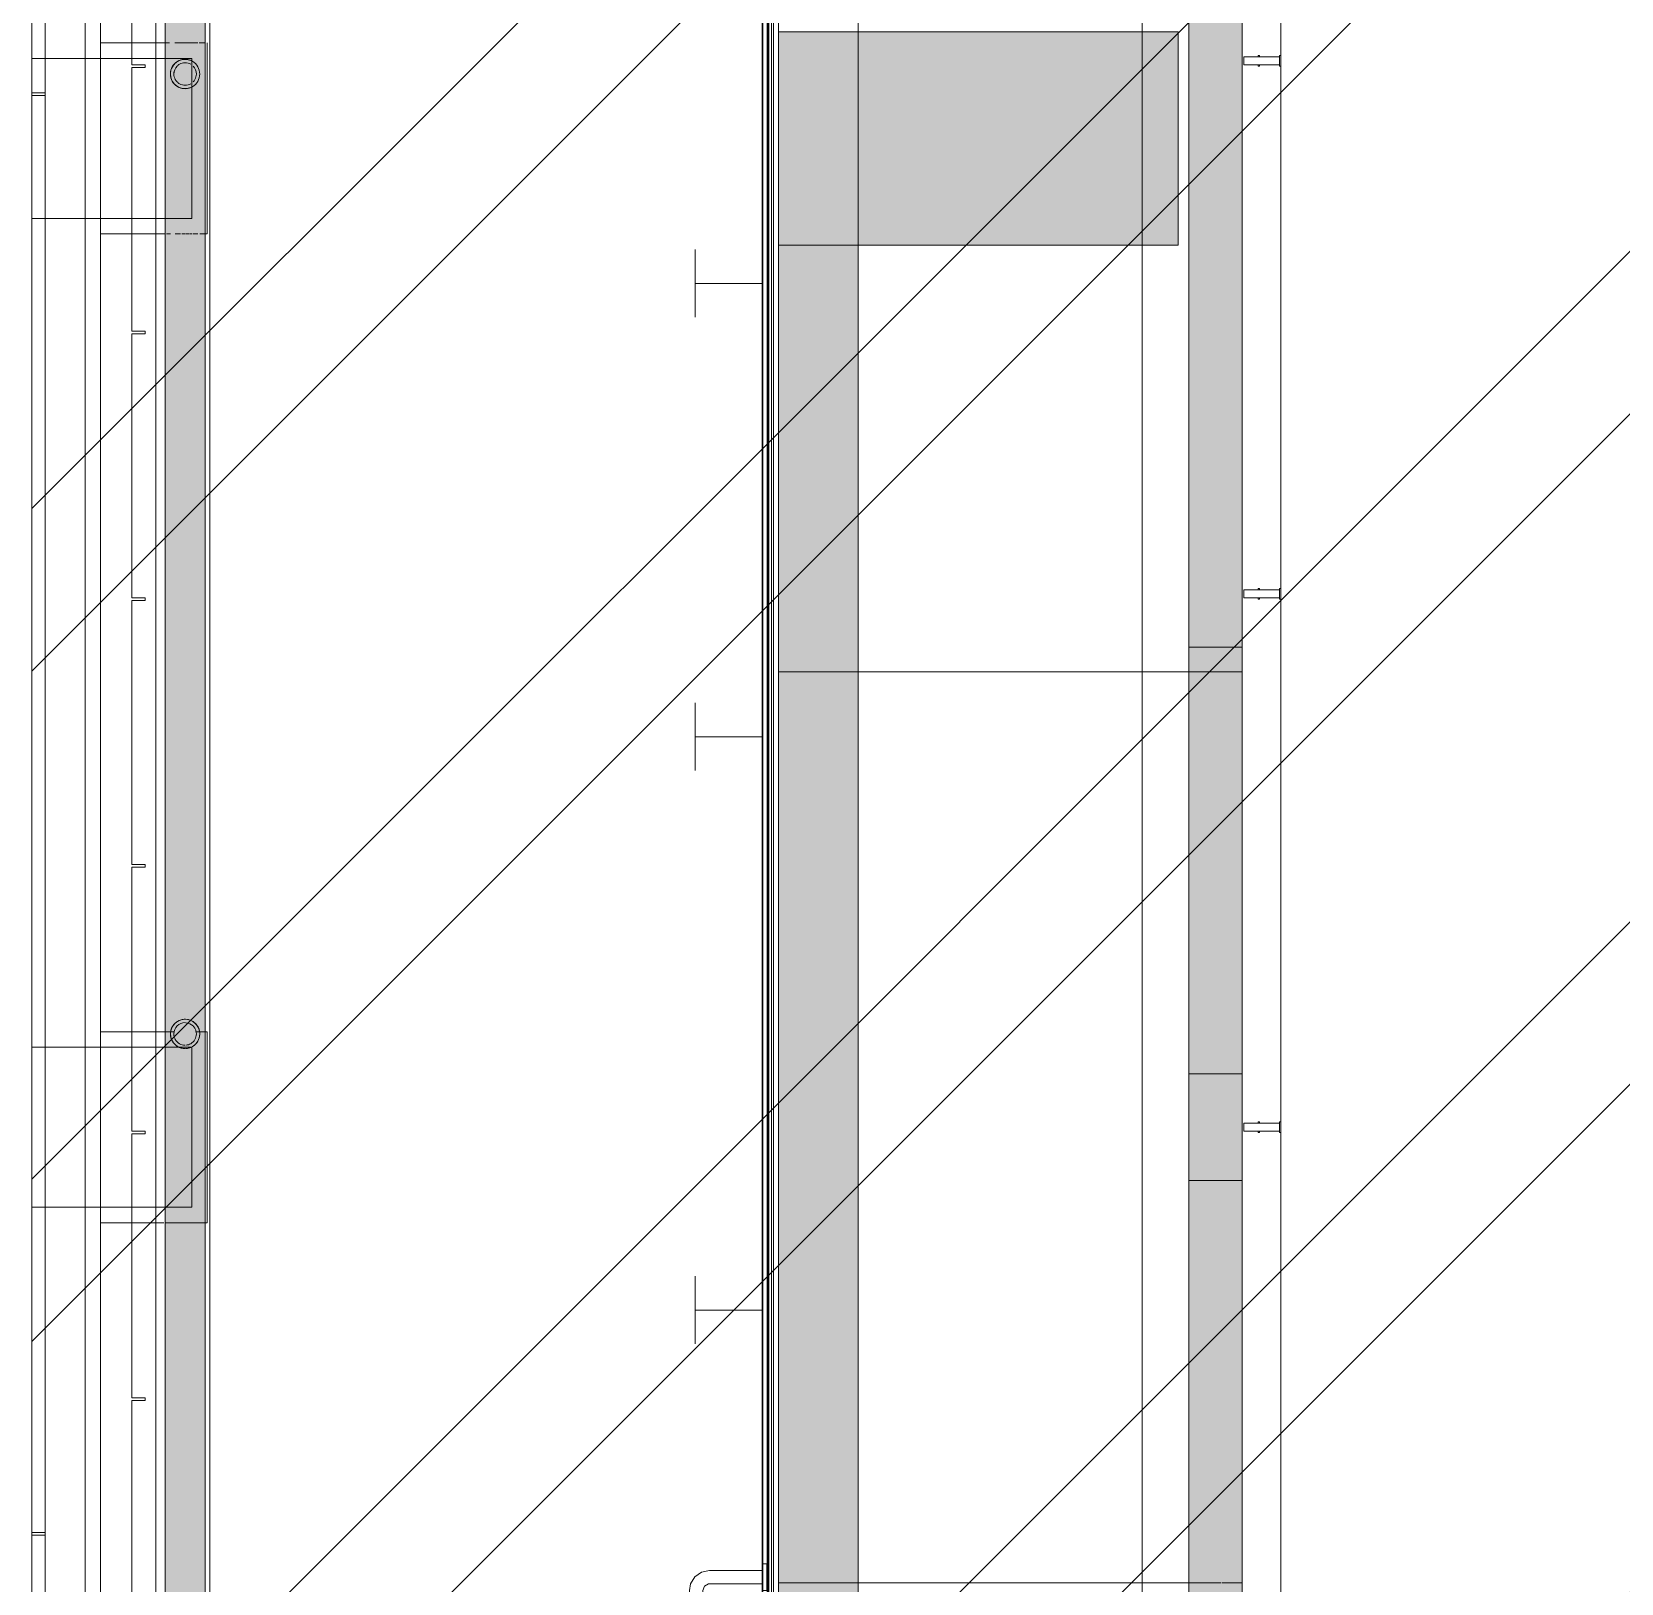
# Model space of a CAD drawing. Header units: millimetres. Extents: x -57519 to 497916, y -349472 to 446842.
# Drawn here: x 285903 to 291864, y 18023 to 23841 of the extents above; entities that cross this region are included whole.
import ezdxf

# ---------------------------------------------------------------- set-up
doc = ezdxf.new("R2010")
doc.units = ezdxf.units.MM
for name, color, linetype, lineweight in [('A-CLNG', 13, 'Continuous', 5), ('A-DETL-GENF', 92, 'Continuous', 5), ('A-DETL-THIN', 151, 'Continuous', 9), ('A-FLOR', 192, 'Continuous', 5), ('A-GENM', 13, 'Continuous', 5), ('A-WALL', 113, 'Continuous', 20), ('A-WALL-PATT', 111, 'Continuous', 20), ('E-LITE-EQPM', 33, 'Continuous', 5), ('Q-CASE', 31, 'Continuous', 5), ('Q-SPCQ', 91, 'Continuous', 5), ('S-COLS', 52, 'Continuous', 20), ('S-COLS-SYMB', 171, 'Continuous', 50)]:
    doc.layers.add(name, color=color, linetype=linetype, lineweight=lineweight)

# ---------------------------------------------------------------- blocks, each defined once
blk = doc.blocks.new('Lighting_Fixtures_Downlight_Recessed_Can _Working_ - 110mm_Diameter-60_Watt_Incandescent _Male Toilet_-V67-SITE COVERAGE')
at = {"layer": 'E-LITE-EQPM'}
for radius, start, end in [(55, 62.72727, 180), (55, 180, 297.27273), (42.3, 135, 180), (42.3, 180, 195), (42.3, 120, 135), (42.3, 90, 119.56125), (42.3, 60, 90), (55, 0, 60), (55, 300, 0), (42.3, 360, 45), (42.3, 345, 360), (42.3, 195, 225), (42.3, 225, 240), (42.3, 241.16213, 300), (42.3, 315, 345)]:
    blk.add_arc((0, 0), radius, start, end, dxfattribs=at)
blk = doc.blocks.new('Lighting_Fixtures_Downlight_Recessed_Can _Working_ - 110mm_Diameter-60_Watt_Incandescent _Male Toilet_-V68-SITE COVERAGE')
at = {"layer": 'E-LITE-EQPM'}
for radius, start, end in [(55, 0, 180), (55, 180, 0), (42.3, 90, 180), (42.3, 180, 210), (42.3, 45, 85.69668), (42.3, 300, 360), (42.3, 30, 45), (42.3, 15, 30), (42.3, 360, 15), (42.3, 210, 240), (42.3, 240, 270), (42.3, 275.06869, 300)]:
    blk.add_arc((0, 0), radius, start, end, dxfattribs=at)
blk = doc.blocks.new('DLN_Wall _ Corner Protection - DLN_Wall _ Corner Protection-12807318-SITE COVERAGE')
at = {"layer": 'A-GENM'}
blk.add_line((-46, 0), (-46, -18777), dxfattribs=at)
blk = doc.blocks.new('BIT_Steel Rod Fixing Details - 145mm-15938180-SITE COVERAGE')
at = {"layer": 'Q-SPCQ'}
for p, q in [((-21, 0), (-17, 0)), ((6.5, 0), (-21, 0)), ((-17, 0), (-6.5, 0)), ((-15, -6), (-15, -140)), ((-14, -6), (-15, -6)), ((-6.5, 0), (6.5, 0)), ((6.5, 0), (17, 0)), ((21, 0), (6.5, 0)), ((15, -140), (15, -6)), ((17, 0), (21, 0)), ((-20, -140), (-20, -145)), ((-20, -140), (-14.1, -140)), ((-14.1, -140), (-20, -140)), ((-20, -145), (20, -145)), ((20, -145), (-20, -145)), ((-6, -145), (6, -145)), ((6, -145), (-6, -145)), ((14.1, -140), (20, -140)), ((20, -140), (14.1, -140)), ((20, -145), (20, -140))]:
    blk.add_line(p, q, dxfattribs=at)
blk = doc.blocks.new('BIT_Steel Rod Fixing Details - 145mm-V397-SITE COVERAGE')
at = {"layer": 'Q-SPCQ'}
for p, q in [((-21, 0), (21, 0)), ((-6.5, 0), (-21, 0)), ((-15, -6), (-15, -140)), ((-14, -6), (-15, -6)), ((17, 0), (-6.5, 0)), ((15, -140), (15, -6)), ((21, 0), (17, 0)), ((-20, -140), (-20, -145)), ((-20, -140), (-14.1, -140)), ((-14.1, -140), (-20, -140)), ((-20, -145), (20, -145)), ((20, -145), (-20, -145)), ((-6, -145), (6, -145)), ((6, -145), (-6, -145)), ((14.1, -140), (20, -140)), ((20, -140), (14.1, -140)), ((20, -145), (20, -140))]:
    blk.add_line(p, q, dxfattribs=at)
blk = doc.blocks.new('BIT_Steel Rod Fixing Details - 145mm-V398-SITE COVERAGE')
at = {"layer": 'Q-SPCQ'}
for p, q in [((-21, 0), (-17, 0)), ((21, 0), (-21, 0)), ((-17, 0), (21, 0)), ((-15, -6), (-15, -140)), ((-14, -6), (-15, -6)), ((15, -140), (15, -6)), ((-20, -140), (-20, -145)), ((-20, -140), (-14.1, -140)), ((-14.1, -140), (-20, -140)), ((-20, -145), (20, -145)), ((20, -145), (-20, -145)), ((-6, -145), (6, -145)), ((6, -145), (-6, -145)), ((14.1, -140), (20, -140)), ((20, -140), (14.1, -140)), ((20, -145), (20, -140))]:
    blk.add_line(p, q, dxfattribs=at)
blk = doc.blocks.new('BIT_Steel Rod Fixing Details - 145mm-V404-SITE COVERAGE')
at = {"layer": 'Q-SPCQ'}
for p, q in [((-21, 0), (-17, 0)), ((-17, 0), (-21, 0)), ((-17, 0), (-6.5, 0)), ((-6.5, 0), (-17, 0)), ((-15, -6), (-15, -140)), ((-14, -6), (-15, -6)), ((-6.5, 0), (6.5, 0)), ((6.5, 0), (-6.5, 0)), ((6.5, 0), (17, 0)), ((17, 0), (6.5, 0)), ((15, -140), (15, -6)), ((17, 0), (21, 0)), ((21, 0), (17, 0)), ((-20, -140), (-20, -145)), ((-20, -140), (-14.1, -140)), ((-14.1, -140), (-20, -140)), ((-20, -145), (20, -145)), ((20, -145), (-20, -145)), ((-6, -145), (6, -145)), ((6, -145), (-6, -145)), ((14.1, -140), (20, -140)), ((20, -140), (14.1, -140)), ((20, -145), (20, -140))]:
    blk.add_line(p, q, dxfattribs=at)
blk = doc.blocks.new('BIT_Steel Rod Fixing Details - 145mm-V399-SITE COVERAGE')
at = {"layer": 'Q-SPCQ'}
for p, q in [((-21, 0), (21, 0)), ((17, 0), (-21, 0)), ((-15, -6), (-15, -140)), ((-14, -6), (-15, -6)), ((15, -140), (15, -6)), ((21, 0), (17, 0)), ((-20, -140), (-20, -145)), ((-20, -140), (-14.1, -140)), ((-14.1, -140), (-20, -140)), ((-20, -145), (20, -145)), ((20, -145), (-20, -145)), ((-6, -145), (6, -145)), ((6, -145), (-6, -145)), ((14.1, -140), (20, -140)), ((20, -140), (14.1, -140)), ((20, -145), (20, -140))]:
    blk.add_line(p, q, dxfattribs=at)
blk = doc.blocks.new('BIT_Steel Rod Fixing Details - 145mm-V400-SITE COVERAGE')
at = {"layer": 'Q-SPCQ'}
for p, q in [((-21, 0), (21, 0)), ((21, 0), (-21, 0)), ((-15, -6), (-15, -140)), ((-14, -6), (-15, -6)), ((15, -140), (15, -6)), ((-20, -140), (-20, -145)), ((-20, -140), (-14.1, -140)), ((-14.1, -140), (-20, -140)), ((-20, -145), (20, -145)), ((20, -145), (-20, -145)), ((-6, -145), (6, -145)), ((6, -145), (-6, -145)), ((14.1, -140), (20, -140)), ((20, -140), (14.1, -140)), ((20, -145), (20, -140))]:
    blk.add_line(p, q, dxfattribs=at)
blk = doc.blocks.new('BIT_Steel Rod Fixing Details - 65mm-15916483-SITE COVERAGE')
at = {"layer": 'Q-SPCQ'}
for p, q in [((-21, 0), (6.5, 0)), ((21, 0), (-21, 0)), ((-15, -6), (-15, -60)), ((-14, -6), (-15, -6)), ((6.5, 0), (21, 0)), ((15, -60), (15, -6)), ((-20, -60), (-20, -65)), ((-20, -60), (-14.1, -60)), ((-14.1, -60), (-20, -60)), ((-20, -65), (-14.1, -65)), ((-14.1, -65), (-20, -65)), ((14.1, -60), (20, -60)), ((20, -60), (14.1, -60)), ((14.1, -65), (20, -65)), ((20, -65), (14.1, -65)), ((20, -65), (20, -60))]:
    blk.add_line(p, q, dxfattribs=at)
blk = doc.blocks.new('BIT_Steel Rod Fixing Details - 65mm-V407-SITE COVERAGE')
at = {"layer": 'Q-SPCQ'}
for p, q in [((-21, 0), (21, 0)), ((21, 0), (-21, 0)), ((-15, -6), (-15, -60)), ((-14, -6), (-15, -6)), ((15, -60), (15, -6)), ((-20, -60), (-20, -65)), ((-20, -60), (-14.1, -60)), ((-14.1, -60), (-20, -60)), ((-20, -65), (-14.1, -65)), ((-14.1, -65), (-20, -65)), ((14.1, -60), (20, -60)), ((20, -60), (14.1, -60)), ((14.1, -65), (20, -65)), ((20, -65), (14.1, -65)), ((20, -65), (20, -60))]:
    blk.add_line(p, q, dxfattribs=at)
blk = doc.blocks.new('BIT_Steel Rod Fixing Details - 145mm-V413-SITE COVERAGE')
at = {"layer": 'Q-SPCQ'}
for p, q in [((-21, 0), (-17, 0)), ((-6.5, 0), (-21, 0)), ((-17, 0), (6.5, 0)), ((-15, -6), (-15, -140)), ((-14, -6), (-15, -6)), ((21, 0), (-6.5, 0)), ((6.5, 0), (21, 0)), ((15, -140), (15, -6)), ((-20, -140), (-20, -145)), ((-20, -140), (-14.1, -140)), ((-14.1, -140), (-20, -140)), ((-20, -145), (20, -145)), ((20, -145), (-20, -145)), ((-6, -145), (6, -145)), ((6, -145), (-6, -145)), ((14.1, -140), (20, -140)), ((20, -140), (14.1, -140)), ((20, -145), (20, -140))]:
    blk.add_line(p, q, dxfattribs=at)
blk = doc.blocks.new('BIT_Steel Rod Fixing Details - 145mm-V414-SITE COVERAGE')
at = {"layer": 'Q-SPCQ'}
for p, q in [((-21, 0), (-17, 0)), ((-17, 0), (-21, 0)), ((-17, 0), (-6.5, 0)), ((21, 0), (-17, 0)), ((-15, -6), (-15, -140)), ((-14, -6), (-15, -6)), ((-6.5, 0), (21, 0)), ((15, -140), (15, -6)), ((-20, -140), (-20, -145)), ((-20, -140), (-14.1, -140)), ((-14.1, -140), (-20, -140)), ((-20, -145), (20, -145)), ((20, -145), (-20, -145)), ((-6, -145), (6, -145)), ((6, -145), (-6, -145)), ((14.1, -140), (20, -140)), ((20, -140), (14.1, -140)), ((20, -145), (20, -140))]:
    blk.add_line(p, q, dxfattribs=at)
blk = doc.blocks.new('BIT_Steel Rod Fixing Details - 145mm-V418-SITE COVERAGE')
at = {"layer": 'Q-SPCQ'}
for p, q in [((-21, 0), (-6.5, 0)), ((-6.5, 0), (-21, 0)), ((-15, -6), (-15, -140)), ((-14, -6), (-15, -6)), ((-6.5, 0), (6.5, 0)), ((6.5, 0), (-6.5, 0)), ((6.5, 0), (17, 0)), ((17, 0), (6.5, 0)), ((15, -140), (15, -6)), ((17, 0), (21, 0)), ((21, 0), (17, 0)), ((-20, -140), (-20, -145)), ((-20, -140), (-14.1, -140)), ((-14.1, -140), (-20, -140)), ((-20, -145), (20, -145)), ((20, -145), (-20, -145)), ((-6, -145), (6, -145)), ((6, -145), (-6, -145)), ((14.1, -140), (20, -140)), ((20, -140), (14.1, -140)), ((20, -145), (20, -140))]:
    blk.add_line(p, q, dxfattribs=at)
blk = doc.blocks.new('BIT_Steel Rod Fixing Details - 145mm-V419-SITE COVERAGE')
at = {"layer": 'Q-SPCQ'}
for p, q in [((-21, 0), (-17, 0)), ((21, 0), (-21, 0)), ((-17, 0), (-6.5, 0)), ((-15, -6), (-15, -140)), ((-14, -6), (-15, -6)), ((-6.5, 0), (21, 0)), ((15, -140), (15, -6)), ((-20, -140), (-20, -145)), ((-20, -140), (-14.1, -140)), ((-14.1, -140), (-20, -140)), ((-20, -145), (20, -145)), ((20, -145), (-20, -145)), ((-6, -145), (6, -145)), ((6, -145), (-6, -145)), ((14.1, -140), (20, -140)), ((20, -140), (14.1, -140)), ((20, -145), (20, -140))]:
    blk.add_line(p, q, dxfattribs=at)
blk = doc.blocks.new('BIT_Steel Rod Fixing Details - 145mm-V420-SITE COVERAGE')
at = {"layer": 'Q-SPCQ'}
for p, q in [((-21, 0), (-6.5, 0)), ((-17, 0), (-21, 0)), ((6.5, 0), (-17, 0)), ((-15, -6), (-15, -140)), ((-14, -6), (-15, -6)), ((-6.5, 0), (21, 0)), ((21, 0), (6.5, 0)), ((15, -140), (15, -6)), ((-20, -140), (-20, -145)), ((-20, -140), (-14.1, -140)), ((-14.1, -140), (-20, -140)), ((-20, -145), (20, -145)), ((20, -145), (-20, -145)), ((-6, -145), (6, -145)), ((6, -145), (-6, -145)), ((14.1, -140), (20, -140)), ((20, -140), (14.1, -140)), ((20, -145), (20, -140))]:
    blk.add_line(p, q, dxfattribs=at)
blk = doc.blocks.new('BIT_Steel Rod Fixing Details - 145mm-V421-SITE COVERAGE')
at = {"layer": 'Q-SPCQ'}
for p, q in [((-21, 0), (-17, 0)), ((6.5, 0), (-21, 0)), ((-17, 0), (21, 0)), ((-15, -6), (-15, -140)), ((-14, -6), (-15, -6)), ((21, 0), (6.5, 0)), ((15, -140), (15, -6)), ((-20, -140), (-20, -145)), ((-20, -140), (-14.1, -140)), ((-14.1, -140), (-20, -140)), ((-20, -145), (20, -145)), ((20, -145), (-20, -145)), ((-6, -145), (6, -145)), ((6, -145), (-6, -145)), ((14.1, -140), (20, -140)), ((20, -140), (14.1, -140)), ((20, -145), (20, -140))]:
    blk.add_line(p, q, dxfattribs=at)
blk = doc.blocks.new('BIT_Steel Rod Fixing Details - 145mm-V426-SITE COVERAGE')
at = {"layer": 'Q-SPCQ'}
for p, q in [((-21, 0), (-6.5, 0)), ((-6.5, 0), (-21, 0)), ((-15, -6), (-15, -140)), ((-14, -6), (-15, -6)), ((-6.5, 0), (17, 0)), ((6.5, 0), (-6.5, 0)), ((21, 0), (6.5, 0)), ((15, -140), (15, -6)), ((17, 0), (21, 0)), ((-20, -140), (-20, -145)), ((-20, -140), (-14.1, -140)), ((-14.1, -140), (-20, -140)), ((-20, -145), (20, -145)), ((20, -145), (-20, -145)), ((-6, -145), (6, -145)), ((6, -145), (-6, -145)), ((14.1, -140), (20, -140)), ((20, -140), (14.1, -140)), ((20, -145), (20, -140))]:
    blk.add_line(p, q, dxfattribs=at)
blk = doc.blocks.new('BIT_Steel Rod Fixing Details - 145mm-V427-SITE COVERAGE')
at = {"layer": 'Q-SPCQ'}
for p, q in [((-21, 0), (-17, 0)), ((-17, 0), (-21, 0)), ((-17, 0), (-6.5, 0)), ((21, 0), (-17, 0)), ((-15, -6), (-15, -140)), ((-14, -6), (-15, -6)), ((-6.5, 0), (17, 0)), ((15, -140), (15, -6)), ((17, 0), (21, 0)), ((-20, -140), (-20, -145)), ((-20, -140), (-14.1, -140)), ((-14.1, -140), (-20, -140)), ((-20, -145), (20, -145)), ((20, -145), (-20, -145)), ((-6, -145), (6, -145)), ((6, -145), (-6, -145)), ((14.1, -140), (20, -140)), ((20, -140), (14.1, -140)), ((20, -145), (20, -140))]:
    blk.add_line(p, q, dxfattribs=at)
blk = doc.blocks.new('BIT_Steel Rod Fixing Details - 145mm-V428-SITE COVERAGE')
at = {"layer": 'Q-SPCQ'}
for p, q in [((-21, 0), (-17, 0)), ((21, 0), (-21, 0)), ((-17, 0), (6.5, 0)), ((-15, -6), (-15, -140)), ((-14, -6), (-15, -6)), ((6.5, 0), (21, 0)), ((15, -140), (15, -6)), ((-20, -140), (-20, -145)), ((-20, -140), (-14.1, -140)), ((-14.1, -140), (-20, -140)), ((-20, -145), (20, -145)), ((20, -145), (-20, -145)), ((-6, -145), (6, -145)), ((6, -145), (-6, -145)), ((14.1, -140), (20, -140)), ((20, -140), (14.1, -140)), ((20, -145), (20, -140))]:
    blk.add_line(p, q, dxfattribs=at)
blk = doc.blocks.new('BIT_Steel Rod Fixing Details - 145mm-V431-SITE COVERAGE')
at = {"layer": 'Q-SPCQ'}
for p, q in [((-21, 0), (21, 0)), ((21, 0), (-21, 0)), ((-15, -6), (-15, -140)), ((-14, -6), (-15, -6)), ((15, -6), (-15, -6)), ((15, -140), (15, -6)), ((-20, -140), (-20, -145)), ((-20, -140), (-14.1, -140)), ((20, -140), (-20, -140)), ((-20, -145), (20, -145)), ((20, -145), (-20, -145)), ((-15, -140), (15, -140)), ((-6, -145), (6, -145)), ((6, -145), (-6, -145)), ((14.1, -140), (20, -140)), ((20, -145), (20, -140))]:
    blk.add_line(p, q, dxfattribs=at)
at = {"layer": 'Q-SPCQ', "flags": 128}
blk.add_lwpolyline([(-15, -6), (-9.1, -6), (4.1, -6), (14, -6), (15, -6)], dxfattribs=at)
blk = doc.blocks.new('Lighting_Fixtures_Downlight_Recessed_Can _Working_ - 110mm_Diameter-60_Watt_Incandescent _Male Toilet_-V434-SITE COVERAGE')
at = {"layer": 'E-LITE-EQPM'}
for radius, start, end in [(55, 62.72727, 180), (55, 180, 297.27273), (42.3, 165, 180), (42.3, 165, 180), (42.3, 180, 210), (42.3, 180, 210), (55, 0, 60), (55, 300, 0)]:
    blk.add_arc((0, 0), radius, start, end, dxfattribs=at)
blk = doc.blocks.new('Lighting_Fixtures_Downlight_Recessed_Can _Working_ - 110mm_Diameter-60_Watt_Incandescent _Male Toilet_-V435-SITE COVERAGE')
at = {"layer": 'E-LITE-EQPM'}
for start, end in [(0, 180), (180, 0)]:
    blk.add_arc((0, 0), 55, start, end, dxfattribs=at)
blk = doc.blocks.new('DLN_Wall _ Corner Protection - DLN_Wall _ Corner Protection-16958822-SITE COVERAGE')
at = {"layer": 'A-GENM'}
for p, q in [((-46, 0), (-46, -12307.2)), ((-43, -12281.3), (-43, 0)), ((-27, 0), (-27, -21019)), ((-25, -21019), (-25, 0)), ((-21.1, 0), (-21.1, -21019)), ((-10.4, 0), (-10.4, -21019)), ((-46, -12318.8), (-46, -12324.8)), ((-46, -12324.9), (-46, -12331.2)), ((-46, -12331.3), (-46, -12337.7)), ((-46, -12337.8), (-46, -12343.7)), ((-43, -12307.2), (-43, -12281.3)), ((-43, -12343.8), (-43, -12318.8))]:
    blk.add_line(p, q, dxfattribs=at)
blk = doc.blocks.new('DLN_I-Shape - 254x254 _WD_-17669536-SITE COVERAGE')
at = {"layer": 'S-COLS-SYMB', "color": 53, "lineweight": 20}
for p, q in [((-127, 127), (127, 127)), ((0, 127), (0, -127)), ((-127, -127), (127, -127))]:
    blk.add_line(p, q, dxfattribs=at)
blk = doc.blocks.new('Casework 9 - Casework 3-17595675-SITE COVERAGE')
at = {"layer": 'Q-CASE'}
for p, q in [((39881.3, 18374.2), (39681.3, 18374.2)), ((39881.3, 18299.2), (39881.3, 18399.2)), ((39881.3, 18399.2), (39881.3, 18373.3)), ((39896.3, 18399.2), (39881.3, 18399.2)), ((39896.3, 18399.2), (39881.3, 18399.2)), ((39881.3, 18374.2), (39881.3, 18324.2)), ((39881.3, 18324.2), (39881.3, 18374.2)), ((39881.3, 18361.7), (39881.3, 18336.7)), ((39896.3, 18299.2), (39896.3, 18399.2)), ((39896.3, 18399.2), (39896.3, 18299.2)), ((39681.3, 18324.2), (39881.3, 18324.2)), ((39881.3, 18325), (39881.3, 18299.2)), ((39606.3, 18299.2), (39606.3, 17928.2)), ((39656.3, 17928.2), (39656.3, 18299.2)), ((39881.3, 18299.2), (39896.3, 18299.2)), ((39896.3, 18299.2), (39881.3, 18299.2)), ((39881.3, 17903.2), (39681.3, 17903.2)), ((39881.3, 17828.2), (39881.3, 17928.2)), ((39881.3, 17928.2), (39881.3, 17902.3)), ((39896.3, 17928.2), (39881.3, 17928.2)), ((39896.3, 17928.2), (39881.3, 17928.2)), ((39881.3, 17899.8), (39881.3, 17903.2)), ((39881.3, 17903.2), (39881.3, 17884.6)), ((39881.3, 17890.7), (39881.3, 17899.8)), ((39881.3, 17853.2), (39881.3, 17890.7)), ((39881.3, 17890.7), (39881.3, 17878.2)), ((39881.3, 17884.6), (39881.3, 17853.2)), ((39896.3, 17828.2), (39896.3, 17928.2)), ((39896.3, 17928.2), (39896.3, 17828.2)), ((39681.3, 17853.2), (39881.3, 17853.2)), ((39881.3, 17871.7), (39881.3, 17865.7)), ((39881.3, 17854), (39881.3, 17828.2)), ((39881.3, 17828.2), (39896.3, 17828.2)), ((39896.3, 17828.2), (39881.3, 17828.2))]:
    blk.add_line(p, q, dxfattribs=at)
at = {"layer": 'Q-CASE', "flags": 128}
for points in [[(39681.3, 18374.2), (39651.2, 18367.9), (39626.2, 18350), (39610.4, 18323.7), (39606.3, 18299.2)], [(39656.3, 18299.2), (39662.4, 18315.5), (39677.8, 18323.9), (39681.3, 18324.2)], [(39606.3, 17928.2), (39612.6, 17898.1), (39630.4, 17873.1), (39656.8, 17857.3), (39681.3, 17853.2)], [(39681.3, 17903.2), (39664.9, 17909.3), (39656.5, 17924.6), (39656.3, 17928.2)]]:
    blk.add_lwpolyline(points, dxfattribs=at)
blk = doc.blocks.new('DLN_I-Shape - 254x254 _WD_-V578-SITE COVERAGE')
at = {"layer": 'S-COLS-SYMB', "lineweight": 5}
for p, q in [((-127, 127), (127, 127)), ((0, 127), (0, -127)), ((-127, -127), (127, -127))]:
    blk.add_line(p, q, dxfattribs=at)

msp = doc.modelspace()

# ---------------------------------------------------------------- hatches: boundary and pattern name
at = {"layer": 'A-DETL-GENF'}
h = msp.add_hatch(dxfattribs=at)
h.set_pattern_fill('FP_40', color=250, style=0, pattern_type=2)
h.set_pattern_definition([(45, (248763.4, 0), (-1257.236, 1257.236), []), (45, (248763.4, 1905), (-1257.236, 1257.236), [])])
h.paths.add_polyline_path([(325750.1, -8642.5), (328562.7, -8642.5), (328562.7, 4657.5), (341312.7, 4657.5), (341312.7, 30557.5), (342712.7, 30557.5), (342712.7, 48907.7), (339962.7, 48907.7), (339962.7, 52157.5), (338962.7, 52157.5), (338962.7, 53757.5), (297512.7, 53757.5), (297512.7, 52247.5), (286277.7, 52247.5), (286277.7, 34407.5), (285902.7, 34407.5), (285902.7, 7407.5), (286277.7, 7407.5), (286277.7, -2267.5), (315555.2, -2267.5), (315555.2, -8642.5), (321257.1, -8642.5)], flags=0)
at = {"layer": 'A-WALL-PATT', "lineweight": 5, "transparency": 33554560}
h = msp.add_hatch(color=253, dxfattribs=at)
h.paths.add_polyline_path([(286552.7, 3557.5), (286552.7, 5720), (286402.7, 5720), (286402.7, 3557.5)], flags=0)
h.paths.add_polyline_path([(286402.7, 7770), (286552.7, 7770), (286552.7, 31832.5), (286402.7, 31832.5), (286402.7, 7785)], flags=0)
for points in [[(290367.4, 9597.5), (290442.7, 9597.5), (290442.7, 30067.5), (290242.7, 30067.5), (290242.7, 9597.5)], [(288702.7, 18024.2), (289002.7, 18024.2), (289002.7, 21440.8), (288702.7, 21440.8), (288702.7, 18895)]]:
    msp.add_hatch(color=253, dxfattribs=at).paths.add_polyline_path(points, flags=0)
at = {"layer": 'A-WALL-PATT', "lineweight": 5, "transparency": 33554432}
for points in [[(289002.7, 21440.8), (289002.7, 23040.8), (288702.7, 23040.8), (288702.7, 21440.8)], [(289002.7, 16424.2), (289002.7, 18024.2), (288702.7, 18024.2), (288702.7, 16424.2)]]:
    msp.add_hatch(color=253, dxfattribs=at).paths.add_polyline_path(points, flags=0)
at = {"layer": 'S-COLS', "transparency": 33554432}
msp.add_hatch(color=9, dxfattribs=at).paths.add_polyline_path([(289805.8, 23040.8), (290202.7, 23040.8), (290202.7, 23840.8), (288702.7, 23840.8), (288702.7, 23040.8), (289002.7, 23040.8)], flags=0)

# ---------------------------------------------------------------- linework, layer by layer
at = {"layer": 'A-CLNG'}
msp.add_line((286160.7, 26844.1), (286160.7, 15663.2), dxfattribs=at)
for centre, start, end in [((286477.7, 23682.5), 105, 180), ((286477.7, 23682.5), 120, 180), ((286477.7, 23682.5), 62.827, 135), ((286477.7, 23682.5), 120, 135), ((286477.7, 23682.5), 62.827, 120), ((286477.7, 23682.5), 105, 120), ((286477.7, 23682.5), 90, 105), ((286477.7, 23682.5), 62.827, 105), ((286477.7, 23682.5), 75, 90), ((286477.7, 23682.5), 62.827, 75), ((286477.7, 23682.5), 0, 60), ((286477.7, 23682.5), 165, 180), ((286477.7, 23682.5), 165, 180), ((286477.7, 23682.5), 180, 270), ((286477.7, 23682.5), 180, 210), ((286477.7, 23682.5), 180, 195), ((286477.7, 23682.5), 180, 210), ((286477.7, 23682.5), 150, 165), ((286477.7, 23682.5), 150, 165), ((286477.7, 23682.5), 195, 240), ((286477.7, 23682.5), 135, 150), ((286477.7, 23682.5), 135, 150), ((286477.7, 23682.5), 330, 0), ((286477.7, 23682.5), 210, 225), ((286477.7, 23682.5), 210, 297.173), ((286477.7, 23682.5), 225, 297.173), ((286477.7, 23682.5), 240, 270), ((286477.7, 23682.5), 270, 297.173), ((286477.7, 23682.5), 270, 297.173), ((286477.7, 23682.5), 300, 330), ((286477.7, 20082.5), 90, 180), ((286477.7, 20082.5), 105, 171.5701), ((286477.7, 20082.5), 135, 171.5701), ((286477.7, 20082.5), 165, 171.5701), ((286477.7, 20082.5), 135, 165), ((286477.7, 20082.5), 90, 135), ((286477.7, 20082.5), 90, 135), ((286477.7, 20082.5), 90, 105), ((286477.7, 20082.5), 0, 86.77975), ((286477.7, 20082.5), 8.4299, 86.77975), ((286477.7, 20082.5), 8.4299, 86.77975), ((286477.7, 20082.5), 75, 86.77975), ((286477.7, 20082.5), 8.4299, 75), ((286477.7, 20082.5), 180, 240), ((286477.7, 20082.5), 246.46626, 270), ((286477.7, 20082.5), 246.46626, 255), ((286477.7, 20082.5), 246.46626, 270), ((286477.7, 20082.5), 246.46626, 270), ((286477.7, 20082.5), 273.98752, 293.53374), ((286477.7, 20082.5), 273.98752, 293.53374), ((286477.7, 20082.5), 273.98752, 293.53374), ((286477.7, 20082.5), 273.98752, 293.53374), ((286477.7, 20082.5), 300, 0), ((286477.7, 20082.5), 255, 270)]:
    msp.add_arc(centre, 55, start, end, dxfattribs=at)
at = {"layer": 'A-DETL-THIN', "color": 8, "lineweight": 5}
msp.add_line((285902.7, 34407.5), (285902.7, 7407.5), dxfattribs=at)
at = {"layer": 'A-FLOR'}
for p, q in [((286402.7, 7745), (286402.7, 31847.5)), ((290067.7, 30407.5), (290067.7, 9057.5)), ((288702.7, 30107.5), (288702.7, 9357.5)), ((289002.7, 9357.5), (289002.7, 30107.5)), ((285902.7, 26844.1), (285902.7, 23605.6)), ((286102.7, 26844.1), (286102.7, 16327.2)), ((286102.7, 23740.8), (286155.2, 23740.8)), ((286438.9, 23740.8), (286450.2, 23740.8)), ((286450.3, 23740.8), (286463.5, 23740.8)), ((286463.5, 23740.8), (286477.7, 23740.8)), ((286477.7, 23740.8), (286492, 23740.8)), ((286502.7, 23740.8), (286502.7, 23716.2)), ((286155.2, 23140.8), (286102.7, 23140.8)), ((286102.7, 23140.8), (286102.7, 20032.5)), ((286422.7, 23140.8), (286160.7, 23140.8)), ((286450.2, 23140.8), (286440.5, 23140.8)), ((286460.7, 23140.8), (286452.1, 23140.8)), ((286477.7, 23140.8), (286465.5, 23140.8)), ((286492, 23140.8), (286479.7, 23140.8)), ((286502.7, 23140.8), (286493.8, 23140.8)), ((286160.7, 20032.5), (286421, 20032.5)), ((286423.3, 20032.5), (286436, 20032.5)), ((286438.4, 20032.5), (286450.1, 20032.5)), ((286456, 20032.5), (286499.5, 20032.5)), ((286102.7, 19432.5), (286102.7, 16327.2)), ((286436, 19432.5), (286407.6, 19432.5)), ((286502.7, 19432.5), (286439.1, 19432.5)), ((285902.7, 18212.5), (285902.7, 7707.5))]:
    msp.add_line(p, q, dxfattribs=at)
at = {"layer": 'A-FLOR', "color": 254}
for p, q in [((290442.7, 21440.8), (288702.7, 21440.8)), ((288702.7, 18024.2), (290363.5, 18024.2)), ((290367.4, 18024.2), (290442.7, 18024.2))]:
    msp.add_line(p, q, dxfattribs=at)
at = {"layer": 'A-WALL', "color": 254, "lineweight": 5}
for p, q in [((285952.7, 18212.5), (285952.7, 34407.5)), ((286102.7, 34407.5), (286102.7, 7857.5)), ((285902.7, 23612.5), (285952.7, 23612.5)), ((285902.7, 23602.5), (285902.7, 18212.5)), ((285952.7, 23602.5), (285902.7, 23602.5)), ((285952.7, 23602.5), (285952.7, 7407.5)), ((285902.7, 18212.5), (285952.7, 18212.5)), ((285952.7, 18202.5), (285902.7, 18202.5))]:
    msp.add_line(p, q, dxfattribs=at)
at = {"layer": 'A-WALL', "lineweight": 18}
for p, q in [((286367.7, 7782.5), (286367.7, 31822.5)), ((290442.9, 28740.4), (290442.9, 10724.2)), ((290586.9, 10724.2), (290586.9, 28740.4)), ((286277.7, 24707.5), (286277.7, 23717.5)), ((286277.7, 23717.5), (286327.7, 23717.5)), ((286327.7, 23707.5), (286277.7, 23707.5)), ((286277.7, 23707.5), (286277.7, 22717.5)), ((286327.7, 23717.5), (286327.7, 23707.5)), ((286277.7, 22717.5), (286327.7, 22717.5)), ((286327.7, 22717.5), (286327.7, 22707.5)), ((286327.7, 22707.5), (286277.7, 22707.5)), ((286277.7, 22707.5), (286277.7, 21717.5)), ((286277.7, 21717.5), (286327.7, 21717.5)), ((286327.7, 21707.5), (286277.7, 21707.5)), ((286277.7, 21707.5), (286277.7, 20717.5)), ((286327.7, 21717.5), (286327.7, 21707.5)), ((286277.7, 20717.5), (286327.7, 20717.5)), ((286327.7, 20707.5), (286277.7, 20707.5)), ((286277.7, 20707.5), (286277.7, 19717.5)), ((286327.7, 20717.5), (286327.7, 20707.5)), ((286277.7, 19717.5), (286327.7, 19717.5)), ((286327.7, 19707.5), (286277.7, 19707.5)), ((286277.7, 19707.5), (286277.7, 18717.5)), ((286327.7, 19717.5), (286327.7, 19707.5)), ((286277.7, 18717.5), (286327.7, 18717.5)), ((286327.7, 18707.5), (286277.7, 18707.5)), ((286277.7, 18707.5), (286277.7, 17717.5)), ((286327.7, 18717.5), (286327.7, 18707.5))]:
    msp.add_line(p, q, dxfattribs=at)
at = {"layer": 'A-WALL', "lineweight": 5}
for p, q in [((286402.7, 31832.5), (286402.7, 7770)), ((288644.7, 12607.5), (288644.7, 31607.5)), ((288702.7, 31607.5), (288702.7, 9357.5)), ((286552.7, 9357.5), (286552.7, 31457.5)), ((286570.7, 31439.5), (286570.7, 9357.5)), ((288684.7, 9357.5), (288684.7, 31439.5)), ((290242.7, 30067.5), (290242.7, 9397.5)), ((290442.7, 10124.2), (290442.7, 29767.5)), ((286160.7, 26788.2), (286160.7, 23798.8)), ((286160.7, 23798.8), (286419.7, 23798.8)), ((286439.1, 23798.8), (286450.2, 23798.8)), ((286450.5, 23798.8), (286463.5, 23798.8)), ((286463.8, 23798.8), (286477.7, 23798.8)), ((286478, 23798.8), (286492, 23798.8)), ((286492.2, 23798.8), (286505.2, 23798.8)), ((286505.5, 23798.8), (286516.6, 23798.8)), ((286516.8, 23798.8), (286525.4, 23798.8)), ((286530.9, 23798.8), (286552.7, 23798.8)), ((286560.7, 23798.8), (286560.7, 23082.8)), ((286421.2, 23740.8), (286155.2, 23740.8)), ((286502.7, 23740.8), (286492, 23740.8)), ((286502.7, 23140.8), (286502.7, 23648.8)), ((286402.7, 23082.8), (286160.7, 23082.8)), ((286160.7, 23082.8), (286160.7, 20090.5)), ((286422.7, 23082.8), (286408.5, 23082.8)), ((286450.2, 23082.8), (286440.7, 23082.8)), ((286461.1, 23082.8), (286452.3, 23082.8)), ((286477.7, 23082.8), (286465.7, 23082.8)), ((286492, 23082.8), (286480, 23082.8)), ((286502.7, 23082.8), (286494, 23082.8)), ((286507, 23082.8), (286516.6, 23082.8)), ((286518, 23082.8), (286525.4, 23082.8)), ((286532.7, 23082.8), (286560.7, 23082.8)), ((290242.7, 21532.5), (290442.7, 21532.5)), ((289002.7, 18024.2), (289002.7, 21440.8)), ((286160.7, 20090.5), (286436, 20090.5)), ((286518.2, 20090.5), (286560.7, 20090.5)), ((286560.7, 20090.5), (286560.7, 19374.5)), ((286155.2, 20032.5), (286102.7, 20032.5)), ((286502.7, 19432.5), (286502.7, 20032.5)), ((290442.7, 19932.5), (290242.7, 19932.5)), ((290242.7, 19532.5), (290442.7, 19532.5)), ((286102.7, 19432.5), (286399.9, 19432.5)), ((286160.7, 19374.5), (286160.7, 16385.2)), ((286397.9, 19374.5), (286160.7, 19374.5)), ((286436, 19374.5), (286405.5, 19374.5)), ((286560.7, 19374.5), (286436.8, 19374.5))]:
    msp.add_line(p, q, dxfattribs=at)
at = {"layer": 'A-WALL', "color": 53}
for p, q in [((289002.7, 23840.8), (289002.7, 25440.8)), ((289002.7, 21440.8), (289002.7, 23040.8)), ((289002.7, 18024.2), (288702.7, 18024.2)), ((289002.7, 16424.2), (289002.7, 18024.2))]:
    msp.add_line(p, q, dxfattribs=at)
at = {"layer": 'S-COLS', "color": 254, "lineweight": 5}
for p, q in [((288702.7, 23840.8), (289002.7, 23840.8)), ((289002.7, 23840.8), (290202.7, 23840.8)), ((290202.7, 23840.8), (290202.7, 23040.8)), ((286402.7, 23740.8), (285902.7, 23740.8)), ((285902.7, 23740.8), (285902.7, 23140.8)), ((285902.7, 23612.5), (285902.7, 23740.8)), ((285903.9, 23740.8), (285952.7, 23740.8)), ((285954.7, 23740.8), (286102.7, 23740.8)), ((285902.7, 23605.6), (285902.7, 23612.5)), ((285902.7, 23140.8), (285902.7, 23602.5)), ((285902.7, 23140.8), (286402.7, 23140.8)), ((285948.4, 23140.8), (285907, 23140.8)), ((286102.7, 23140.8), (285957.1, 23140.8)), ((289002.7, 23040.8), (288702.7, 23040.8)), ((290202.7, 23040.8), (289002.7, 23040.8)), ((285952.7, 20032.5), (285902.7, 20032.5)), ((285902.7, 20032.5), (285902.7, 19432.5)), ((285902.7, 19432.5), (285902.7, 20032.5)), ((285902.7, 20032.5), (285952.7, 20032.5)), ((286102.4, 20032.5), (285952.7, 20032.5)), ((285952.7, 20032.5), (286102.4, 20032.5)), ((286402.7, 20032.5), (286102.7, 20032.5)), ((285902.7, 19432.5), (285952.7, 19432.5)), ((285952.7, 19432.5), (285902.7, 19432.5)), ((285952.7, 19432.5), (286102.7, 19432.5)), ((286102.7, 19432.5), (285952.7, 19432.5)), ((286102.7, 19432.5), (286402.7, 19432.5))]:
    msp.add_line(p, q, dxfattribs=at)
at = {"layer": 'S-COLS', "color": 53}
for p, q in [((290202.7, 23840.8), (289002.7, 23840.8)), ((290202.7, 23040.8), (290202.7, 23840.8)), ((289002.7, 23040.8), (290202.7, 23040.8))]:
    msp.add_line(p, q, dxfattribs=at)
at = {"layer": 'S-COLS', "color": 9, "lineweight": 5}
for p, q in [((286502.7, 23740.8), (286402.7, 23740.8)), ((286502.7, 23140.8), (286502.7, 23740.8)), ((286402.7, 23140.8), (286502.7, 23140.8)), ((286502.7, 20032.5), (286402.7, 20032.5)), ((286502.7, 19432.5), (286502.7, 20032.5)), ((286402.7, 19432.5), (286502.7, 19432.5))]:
    msp.add_line(p, q, dxfattribs=at)

# ---------------------------------------------------------------- block references
at = {"layer": 'A-GENM'}
for name, p in [('DLN_Wall _ Corner Protection - DLN_Wall _ Corner Protection-12807318-SITE COVERAGE', (288687.7, 31442.5)), ('DLN_Wall _ Corner Protection - DLN_Wall _ Corner Protection-16958822-SITE COVERAGE', (288687.7, 30376.5))]:
    msp.add_blockref(name, p, dxfattribs=at)
at = {"layer": 'E-LITE-EQPM'}
for name, p in [('Lighting_Fixtures_Downlight_Recessed_Can _Working_ - 110mm_Diameter-60_Watt_Incandescent _Male Toilet_-V67-SITE COVERAGE', (286477.7, 23682.5)), ('Lighting_Fixtures_Downlight_Recessed_Can _Working_ - 110mm_Diameter-60_Watt_Incandescent _Male Toilet_-V434-SITE COVERAGE', (286477.7, 23682.5)), ('Lighting_Fixtures_Downlight_Recessed_Can _Working_ - 110mm_Diameter-60_Watt_Incandescent _Male Toilet_-V68-SITE COVERAGE', (286477.7, 20082.5)), ('Lighting_Fixtures_Downlight_Recessed_Can _Working_ - 110mm_Diameter-60_Watt_Incandescent _Male Toilet_-V435-SITE COVERAGE', (286477.7, 20082.5))]:
    msp.add_blockref(name, p, dxfattribs=at)
at = {"layer": 'Q-CASE'}
msp.add_blockref('Casework 9 - Casework 3-17595675-SITE COVERAGE', (248763.4, -304), dxfattribs=at)
at = {"layer": 'Q-SPCQ', "rotation": 89.99999999999586}
for name, p in [('BIT_Steel Rod Fixing Details - 145mm-V398-SITE COVERAGE', (290442.9, 23732.5)), ('BIT_Steel Rod Fixing Details - 145mm-V400-SITE COVERAGE', (290442.9, 23732.5)), ('BIT_Steel Rod Fixing Details - 65mm-V407-SITE COVERAGE', (290442.9, 23732.5)), ('BIT_Steel Rod Fixing Details - 145mm-V400-SITE COVERAGE', (290442.9, 23732.5)), ('BIT_Steel Rod Fixing Details - 145mm-V398-SITE COVERAGE', (290442.9, 23732.5)), ('BIT_Steel Rod Fixing Details - 145mm-V421-SITE COVERAGE', (290442.9, 23732.5)), ('BIT_Steel Rod Fixing Details - 145mm-V428-SITE COVERAGE', (290442.9, 23732.5)), ('BIT_Steel Rod Fixing Details - 145mm-V431-SITE COVERAGE', (290442.9, 23732.5)), ('BIT_Steel Rod Fixing Details - 145mm-V397-SITE COVERAGE', (290442.9, 21732.5)), ('BIT_Steel Rod Fixing Details - 145mm-V399-SITE COVERAGE', (290442.9, 21732.5)), ('BIT_Steel Rod Fixing Details - 65mm-V407-SITE COVERAGE', (290442.9, 21732.5)), ('BIT_Steel Rod Fixing Details - 145mm-V414-SITE COVERAGE', (290442.9, 21732.5)), ('BIT_Steel Rod Fixing Details - 145mm-V419-SITE COVERAGE', (290442.9, 21732.5)), ('BIT_Steel Rod Fixing Details - 145mm-V420-SITE COVERAGE', (290442.9, 21732.5)), ('BIT_Steel Rod Fixing Details - 145mm-V427-SITE COVERAGE', (290442.9, 21732.5)), ('BIT_Steel Rod Fixing Details - 145mm-V431-SITE COVERAGE', (290442.9, 21732.5)), ('BIT_Steel Rod Fixing Details - 145mm-15938180-SITE COVERAGE', (290442.9, 19732.5)), ('BIT_Steel Rod Fixing Details - 145mm-V404-SITE COVERAGE', (290442.9, 19732.5)), ('BIT_Steel Rod Fixing Details - 65mm-15916483-SITE COVERAGE', (290442.9, 19732.5)), ('BIT_Steel Rod Fixing Details - 145mm-V413-SITE COVERAGE', (290442.9, 19732.5)), ('BIT_Steel Rod Fixing Details - 145mm-V418-SITE COVERAGE', (290442.9, 19732.5)), ('BIT_Steel Rod Fixing Details - 145mm-V400-SITE COVERAGE', (290442.9, 19732.5)), ('BIT_Steel Rod Fixing Details - 145mm-V426-SITE COVERAGE', (290442.9, 19732.5)), ('BIT_Steel Rod Fixing Details - 145mm-V431-SITE COVERAGE', (290442.9, 19732.5))]:
    msp.add_blockref(name, p, dxfattribs=at)
at = {"layer": 'S-COLS', "color": 253, "lineweight": 5, "rotation": 90.00000000000037}
msp.add_blockref('DLN_I-Shape - 254x254 _WD_-17669536-SITE COVERAGE', (288517.7, 22897.2), dxfattribs=at)
at = {"layer": 'S-COLS', "lineweight": 5, "rotation": 90.00000000000037}
for p in [(288517.7, 21197.2), (288517.7, 19047.2)]:
    msp.add_blockref('DLN_I-Shape - 254x254 _WD_-V578-SITE COVERAGE', p, dxfattribs=at)

doc.saveas('drawing.dxf')
